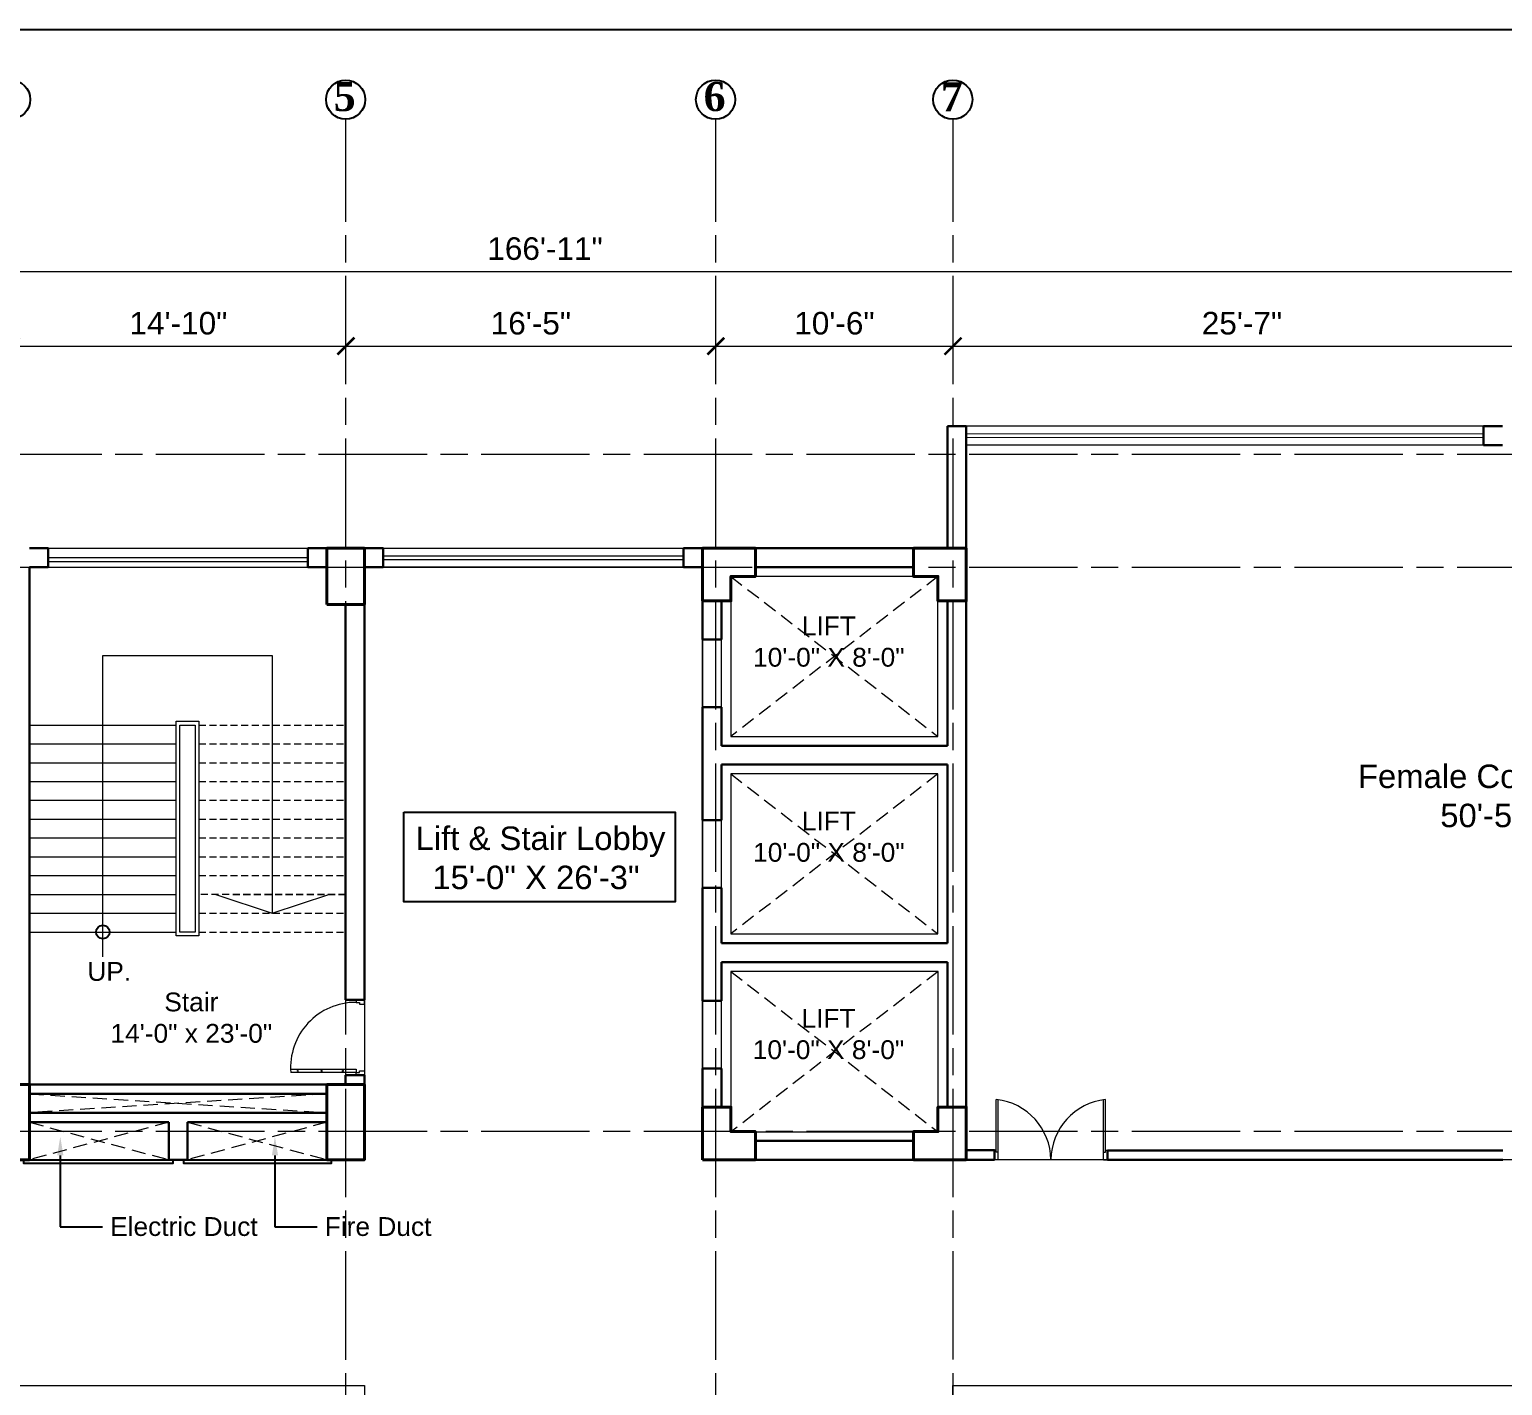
# Model space of a CAD drawing. Header units: inches. Extents: x -12 to 20935469, y -1604 to 24729220.
# Drawn here: x 20824782 to 20825564, y 24706443 to 24707164 of the extents above; entities that cross this region are included whole.
import ezdxf
from ezdxf import colors
from ezdxf.entities.mleader import LeaderData, LeaderLine
from ezdxf.math import Vec2, Vec3

# ---------------------------------------------------------------- set-up
doc = ezdxf.new("R2010")
doc.units = ezdxf.units.IN
doc.header["$LTSCALE"] = 0.03
doc.header["$MEASUREMENT"] = 0
doc.header["$PDMODE"] = 32
doc.header["$PDSIZE"] = 15
doc.linetypes.add('ACAD_ISO08W100', pattern=[36, 24, -3, 6, -3])
doc.linetypes.add('DASHED2', pattern=[0.375, 0.25, -0.125])
for name, color, linetype, lineweight in [('column', 1, 'Continuous', 40), ('Dim Line', 252, 'Continuous', 13), ('Door', 7, 'Continuous', 18), ('Dot', 253, 'Continuous', 0), ('Gas', 21, 'Continuous', 5), ('Grid Line', 252, 'Continuous', 18), ('Hatch', 253, 'Continuous', 15), ('Main Wall', 7, 'Continuous', 30), ('RAIL', 23, 'Continuous', 13), ('STAIR', 46, 'Continuous', 15), ('wind.', 150, 'Continuous', 20)]:
    doc.layers.add(name, color=color, linetype=linetype, lineweight=lineweight)
doc.layers.add('FUR', color=251, linetype='Continuous')
doc.layers.add('TEXT', color=7, linetype='Continuous')
doc.styles.add('2', font='swisscl.ttf')
doc.styles.add('RomanS', font='arial.ttf', dxfattribs={"height": 12})
doc.styles.get("Standard").update_dxf_attribs({"font": 'timesbd.ttf'})
doc.dimstyles.new('Aec_Arch_I', dxfattribs={"dimscale": 96, "dimtxt": 12, "dimasz": 0.09375, "dimexe": 0.125, "dimexo": 0.125, "dimgap": 0.0625, "dimtad": 1, "dimdec": 0, "dimzin": 3, "dimdsep": 46, "dimlunit": 4, "dimtxsty": 'RomanS', "dimblk1": 'ARCHTICK', "dimblk2": 'ARCHTICK', "dimsah": 1, "dimcen": 0.09375, "dimdle": 0.125, "dimadec": 0, "dimazin": 0, "dimtfac": 0.75, "dimtdec": 0, "dimtmove": 2, "dimatfit": 3, "dimldrblk": 'ARCHTICK', "dimfxl": 1, "dimfrac": 1, "dimtolj": 1, "dimtzin": 0, "dimarcsym": 0})

# ---------------------------------------------------------------- blocks, each defined once
blk = doc.blocks.new('_ArchTick')
at = {"color": 0, "linetype": 'ByBlock', "lineweight": 35, "const_width": 0.15}
blk.add_lwpolyline([(-0.5, -0.5), (0.5, 0.5)], dxfattribs=at)
blk = doc.blocks.new('*D8')
at = {"layer": 'Defpoints', "color": 0, "transparency": 16777216}
for p in [(20831396.27940053, 24724578.16655627), (20831666.2795913, 24724578.16655627), (20831666.2795913, 24724578.16655627)]:
    blk.add_point(p, dxfattribs=at)
at = {"layer": 'Dim Line', "color": 0, "lineweight": -2, "transparency": 16777216}
blk.add_line((20831384.27940053, 24724578.16655627), (20831678.2795913, 24724578.16655627), dxfattribs=at)
at = {"layer": 'Dim Line', "color": 0, "lineweight": -2, "transparency": 16777216, "xscale": 9, "yscale": 9, "zscale": 9, "rotation": 180}
blk.add_blockref('_ArchTick', (20831396.27940053, 24724578.16655627), dxfattribs=at)
at = {"layer": 'Dim Line', "color": 0, "lineweight": -2, "transparency": 16777216, "xscale": 9, "yscale": 9, "zscale": 9}
blk.add_blockref('_ArchTick', (20831666.2795913, 24724578.16655627), dxfattribs=at)
at = {"layer": 'Dim Line', "color": 0, "transparency": 16777216, "insert": (20831531.27949591, 24724590.29343212), "char_height": 12, "attachment_point": 5, "style": 'RomanS'}
blk.add_mtext('\\A1;22\'-6"', dxfattribs=at)
blk = doc.blocks.new('*D9')
at = {"layer": 'Defpoints', "color": 0, "transparency": 16777216}
for p in [(20831666.2795913, 24724578.16655627), (20831844.25000967, 24724578.16655627), (20831844.25000967, 24724578.16655627)]:
    blk.add_point(p, dxfattribs=at)
at = {"layer": 'Dim Line', "color": 0, "lineweight": -2, "transparency": 16777216}
blk.add_line((20831654.2795913, 24724578.16655627), (20831856.25000967, 24724578.16655627), dxfattribs=at)
at = {"layer": 'Dim Line', "color": 0, "lineweight": -2, "transparency": 16777216, "xscale": 9, "yscale": 9, "zscale": 9, "rotation": 180}
blk.add_blockref('_ArchTick', (20831666.2795913, 24724578.16655627), dxfattribs=at)
at = {"layer": 'Dim Line', "color": 0, "lineweight": -2, "transparency": 16777216, "xscale": 9, "yscale": 9, "zscale": 9}
blk.add_blockref('_ArchTick', (20831844.25000967, 24724578.16655627), dxfattribs=at)
at = {"layer": 'Dim Line', "color": 0, "transparency": 16777216, "insert": (20831755.26480048, 24724590.29343212), "char_height": 12, "attachment_point": 5, "style": 'RomanS'}
blk.add_mtext('\\A1;14\'-10"', dxfattribs=at)
blk = doc.blocks.new('*D21')
at = {"layer": 'Defpoints', "color": 0, "transparency": 16777216}
for p in [(20831844.25000967, 24724578.16655627), (20832040.77920983, 24724578.16655627), (20832040.77920983, 24724578.16655627)]:
    blk.add_point(p, dxfattribs=at)
at = {"layer": 'Dim Line', "color": 0, "lineweight": -2, "transparency": 16777216}
for p, q in [((20831832.25000967, 24724578.16655627), (20832052.77920983, 24724578.16655627)), ((20831844.25000967, 24724566.16655627), (20831844.25000967, 24724566.16655627)), ((20832040.77920983, 24724566.16655627), (20832040.77920983, 24724566.16655627))]:
    blk.add_line(p, q, dxfattribs=at)
at = {"layer": 'Dim Line', "color": 0, "lineweight": -2, "transparency": 16777216, "xscale": 9, "yscale": 9, "zscale": 9, "rotation": 180}
blk.add_blockref('_ArchTick', (20831844.25000967, 24724578.16655627), dxfattribs=at)
at = {"layer": 'Dim Line', "color": 0, "lineweight": -2, "transparency": 16777216, "xscale": 9, "yscale": 9, "zscale": 9}
blk.add_blockref('_ArchTick', (20832040.77920983, 24724578.16655627), dxfattribs=at)
at = {"layer": 'Dim Line', "color": 0, "transparency": 16777216, "insert": (20831942.51460975, 24724590.29343212), "char_height": 12, "attachment_point": 5, "style": 'RomanS'}
blk.add_mtext('\\A1;16\'-5"', dxfattribs=at)
blk = doc.blocks.new('*D22')
at = {"layer": 'Defpoints', "color": 0, "transparency": 16777216}
for p in [(20832040.77920983, 24724578.16655627), (20832166.78192559, 24724578.16655627), (20832166.78192559, 24724578.16655626)]:
    blk.add_point(p, dxfattribs=at)
at = {"layer": 'Dim Line', "color": 0, "lineweight": -2, "transparency": 16777216}
for p, q in [((20832028.77920983, 24724578.16655626), (20832178.78192559, 24724578.16655626)), ((20832040.77920983, 24724566.16655627), (20832040.77920983, 24724566.16655626)), ((20832166.78192559, 24724566.16655627), (20832166.78192559, 24724566.16655626))]:
    blk.add_line(p, q, dxfattribs=at)
at = {"layer": 'Dim Line', "color": 0, "lineweight": -2, "transparency": 16777216, "xscale": 9, "yscale": 9, "zscale": 9, "rotation": 180}
blk.add_blockref('_ArchTick', (20832040.77920983, 24724578.16655626), dxfattribs=at)
at = {"layer": 'Dim Line', "color": 0, "lineweight": -2, "transparency": 16777216, "xscale": 9, "yscale": 9, "zscale": 9}
blk.add_blockref('_ArchTick', (20832166.78192559, 24724578.16655626), dxfattribs=at)
at = {"layer": 'Dim Line', "color": 0, "transparency": 16777216, "insert": (20832103.78056771, 24724590.29343211), "char_height": 12, "attachment_point": 5, "style": 'RomanS'}
blk.add_mtext('\\A1;10\'-6"', dxfattribs=at)
blk = doc.blocks.new('*D23')
at = {"layer": 'Defpoints', "color": 0, "transparency": 16777216}
for p in [(20832166.78192559, 24724578.16655627), (20832473.78148643, 24724578.16655627), (20832473.78148643, 24724578.16655627)]:
    blk.add_point(p, dxfattribs=at)
at = {"layer": 'Dim Line', "color": 0, "lineweight": -2, "transparency": 16777216}
for p, q in [((20832154.78192559, 24724578.16655627), (20832485.78148643, 24724578.16655627)), ((20832166.78192559, 24724566.16655627), (20832166.78192559, 24724566.16655627)), ((20832473.78148643, 24724566.16655627), (20832473.78148643, 24724566.16655627))]:
    blk.add_line(p, q, dxfattribs=at)
at = {"layer": 'Dim Line', "color": 0, "lineweight": -2, "transparency": 16777216, "xscale": 9, "yscale": 9, "zscale": 9, "rotation": 180}
blk.add_blockref('_ArchTick', (20832166.78192559, 24724578.16655627), dxfattribs=at)
at = {"layer": 'Dim Line', "color": 0, "lineweight": -2, "transparency": 16777216, "xscale": 9, "yscale": 9, "zscale": 9}
blk.add_blockref('_ArchTick', (20832473.78148643, 24724578.16655627), dxfattribs=at)
at = {"layer": 'Dim Line', "color": 0, "transparency": 16777216, "insert": (20832320.28170601, 24724590.29343212), "char_height": 12, "attachment_point": 5, "style": 'RomanS'}
blk.add_mtext('\\A1;25\'-7"', dxfattribs=at)
blk = doc.blocks.new('*D13')
at = {"layer": 'Defpoints', "color": 0, "transparency": 16777216}
for p in [(20832951.75234396, 24724617.81282169), (20830948.30879143, 24724610.74819624), (20832951.75234396, 24724610.74819624)]:
    blk.add_point(p, dxfattribs=at)
at = {"layer": 'Dim Line', "color": 0, "lineweight": -2, "transparency": 16777216}
for p, q in [((20830948.30879143, 24724622.74819624), (20830948.30879143, 24724629.81282169)), ((20832951.75234396, 24724622.74819624), (20832951.75234396, 24724629.81282169)), ((20830936.30879143, 24724617.81282169), (20832963.75234396, 24724617.81282169))]:
    blk.add_line(p, q, dxfattribs=at)
at = {"layer": 'Dim Line', "color": 0, "lineweight": -2, "transparency": 16777216, "xscale": 9, "yscale": 9, "zscale": 9, "rotation": 180}
blk.add_blockref('_ArchTick', (20830948.30879143, 24724617.81282169), dxfattribs=at)
at = {"layer": 'Dim Line', "color": 0, "lineweight": -2, "transparency": 16777216, "xscale": 9, "yscale": 9, "zscale": 9}
blk.add_blockref('_ArchTick', (20832951.75234396, 24724617.81282169), dxfattribs=at)
at = {"layer": 'Dim Line', "color": 0, "transparency": 16777216, "insert": (20831950.03056769, 24724629.93969755), "char_height": 12, "attachment_point": 5, "style": 'RomanS'}
blk.add_mtext('\\A1;166\'-11"', dxfattribs=at)
blk = doc.blocks.new('A$C36295410')
at = {"layer": 'Door'}
for p, q in [((0.9999989662828739, 3.999999464715074), (0.9999989662828739, 31.99999946471507)), ((1.999998966282874, -5.352849257178605e-07), (1.999998966282874, 31.98213662398211)), ((57.99999896628287, -5.352849257178605e-07), (57.99999896628287, 31.98213662398211)), ((58.99999896628287, 3.999999464715074), (58.99999896628287, 31.99999946471507)), ((0.9999989662828739, 4.999999464715074), (-1.033717126119882e-06, 4.999999464715074)), ((1.999998966282874, 3.999999464715074), (0.9999989662824191, 3.999999464715074)), ((57.99999896628287, 3.999999464715074), (58.99999896628287, 3.999999464715074)), ((58.99999896628287, 4.999999464715074), (59.99999896628287, 4.999999464715074)), ((1.999998966282874, -5.352849257178605e-07), (-1.033717126119882e-06, -5.352849257178605e-07)), ((57.99999896628287, -5.352849257178605e-07), (59.99999896628287, -5.352849257178605e-07))]:
    blk.add_line(p, q, dxfattribs=at)
for centre, radius, start, end in [((-2.525154211056361, -0.3352956022481521), 32.52688137512273, 0.590629401232551, 83.77825723032326), ((62.52515214360983, -0.3352956022372382), 32.52688137511065, 96.22174276965781, 179.4093705987648)]:
    blk.add_arc(centre, radius, start, end, dxfattribs=at)
blk = doc.blocks.new('Door_45')
at = {"layer": 'Door'}
for p, q in [((3.499446089358273, 44.03189280286006), (3.499446089358273, 4.966720660065755)), ((1.499446089358273, 4.966720660065755), (1.499446089358273, 43.96672066006575)), ((1.499446089358273, 40.02726910408236), (2.249446089358273, 40.02726910408236)), ((2.249446089358273, 40.02726910408236), (2.249446089358273, 39.52726910408236)), ((2.249446089358273, 39.52726910408236), (2.749446089591103, 39.52726910408236)), ((2.749446089591103, 39.52726910408236), (2.749446089591103, 40.02726910408236)), ((2.749446089591103, 40.02726910408236), (3.499446089358273, 40.02726910408236)), ((1.499446089358273, 25.76575365659081), (2.249446089358273, 25.76575365659081)), ((2.249446089358273, 25.76575365659081), (2.249446089358273, 25.26575365659081)), ((2.249446089358273, 25.26575365659081), (2.749446089591103, 25.26575365659081)), ((2.749446089591103, 25.76575365659081), (3.499446089358273, 25.76575365659081)), ((2.749446089591103, 25.26575365659081), (2.749446089591103, 25.76575365659081)), ((1.499446089358273, 12.56961937076411), (2.249446089358273, 12.56961937076411)), ((2.249446089358273, 12.56961937076411), (2.249446089358273, 13.06961937076411)), ((2.249446089358273, 13.06961937076411), (2.749446089591103, 13.06961937076411)), ((2.749446089591103, 13.06961937076411), (2.749446089591103, 12.56961937076411)), ((2.749446089591103, 12.56961937076411), (3.499446089358273, 12.56961937076411)), ((-0.0005539106417273842, -0.03327933993424503), (-0.0005539106417273842, 4.966720660065755)), ((-0.0005539106417273842, 4.966720660065755), (1.499446089358273, 4.966720660065755)), ((3.499446089358273, 4.966720660065755), (1.499446089358273, 4.966720660065755)), ((1.499446089358273, 4.966720660065755), (1.499446089358273, 2.966720660065755)), ((1.499446089358273, 2.966720660065755), (2.499446089358273, 2.966720660065755)), ((2.499446089358273, 2.966720660065755), (2.499446089358273, -0.03327933993424503)), ((42.5, 3), (42.5, -0.03327933993424503)), ((43.5, 3), (42.5, 3)), ((45.00000000023283, 5), (43.5, 5)), ((43.5, 5), (43.5, 3)), ((45.00000000023283, -0.03327933993424503), (45.00000000023283, 5)), ((2.499446089358273, -0.03327933993424503), (-0.0005539106417273842, -0.03327933993424503)), ((42.5, -0.03327933993424503), (45.00000000023283, -0.03327933993424503))]:
    blk.add_line(p, q, dxfattribs=at)
blk.add_arc((4.660651951731928, 5.255392092920653), 38.84018771759182, 359.6232511897165, 94.66847186469465, dxfattribs=at)
blk = doc.blocks.new('fff')
at = {"layer": 'Grid Line', "color": 252, "linetype": 'ACAD_ISO08W100', "lineweight": 9, "ltscale": 80, "true_color": 0x939598}
for p, q in [((20831844.25000966, 24723521.10155122), (20831844.25000967, 24724698.78124316)), ((20832040.77920982, 24723521.10155122), (20832040.77920983, 24724698.78124316)), ((20832166.78192559, 24723521.10975568), (20832166.78192559, 24724698.78944763)), ((20833096.94929376, 24724520.60832043), (20830726.1474328, 24724520.60832043)), ((20833096.94929376, 24724460.61652489), (20830726.1474328, 24724460.61652489)), ((20833096.94929376, 24724160.74613542), (20830726.1474328, 24724160.74613542))]:
    blk.add_line(p, q, dxfattribs=at)
at = {"layer": 'Dim Line'}
for base, p1, p2, picture, middle in [((20832951.75234396, 24724617.81282169), (20830948.30879143, 24724610.74819624), (20832951.75234396, 24724610.74819624), '*D13', (20831950.03056769, 24724629.93969755)), ((20831666.2795913, 24724578.16655627), (20831396.27940053, 24724578.16655627), (20831666.2795913, 24724578.16655627), '*D8', (20831531.27949591, 24724590.29343212)), ((20831844.25000967, 24724578.16655627), (20831666.2795913, 24724578.16655627), (20831844.25000967, 24724578.16655627), '*D9', (20831755.26480048, 24724590.29343212)), ((20832040.77920983, 24724578.16655627), (20831844.25000967, 24724578.16655627), (20832040.77920983, 24724578.16655627), '*D21', (20831942.51460975, 24724590.29343212)), ((20832166.78192559, 24724578.16655626), (20832040.77920983, 24724578.16655627), (20832166.78192559, 24724578.16655627), '*D22', (20832103.78056771, 24724590.29343211)), ((20832473.78148643, 24724578.16655627), (20832166.78192559, 24724578.16655627), (20832473.78148643, 24724578.16655627), '*D23', (20832320.28170601, 24724590.29343212))]:
    dim = blk.add_linear_dim(base=base, p1=p1, p2=p2, dimstyle='Aec_Arch_I', dxfattribs=at)
    dim.commit()
    dim.dimension.update_dxf_attribs({"geometry": picture, "text_midpoint": middle})

msp = doc.modelspace()

# ---------------------------------------------------------------- linework, layer by layer
for points in [[(20824980.54923311, 24706748.09038169), (20825124.788095, 24706748.09038169), (20825124.788095, 24706700.39270036), (20824980.54923311, 24706700.39270036)], [(20824778.65467789, 24706563.32851922), (20824857.94492545, 24706563.32851922), (20824857.94492545, 24706561.32849881), (20824778.65467789, 24706561.32849881)], [(20824863.72292064, 24706563.32851922), (20824941.95422907, 24706563.32851922), (20824941.95422907, 24706561.32849881), (20824863.72292064, 24706561.32849881)]]:
    msp.add_lwpolyline(points, close=True)
msp.add_circle((20824820.71672562, 24706684.36977646), 3.60517880693078)
at = {"layer": 'column', "lineweight": 40, "ltscale": 20}
for points in [[(20824939.70193489, 24706858.36977647), (20824959.70193489, 24706858.36977647), (20824959.70193489, 24706888.36977646), (20824939.70193489, 24706888.36977646)], [(20824761.73113498, 24706563.32851923), (20824781.73113498, 24706563.32851923), (20824781.73173153, 24706603.3285192), (20824761.73173153, 24706603.3285192)], [(20824939.70204571, 24706563.32850002), (20824959.70204571, 24706563.32850002), (20824959.70196016, 24706603.32850002), (20824939.70196016, 24706603.32850002)]]:
    msp.add_lwpolyline(points, close=True, dxfattribs=at)
for points in [[(20825139.36917669, 24706888.36977647), (20825167.36917664, 24706888.36977646), (20825167.36917664, 24706873.36977646), (20825154.36917663, 24706873.36977646), (20825154.36917663, 24706860.36977646), (20825139.36917668, 24706860.36977646), (20825139.36917669, 24706888.36977646)], [(20825279.36917664, 24706888.36977647), (20825251.36917668, 24706888.36977646), (20825251.36917669, 24706873.36977646), (20825264.36917669, 24706873.36977646), (20825264.3691767, 24706860.36977646), (20825279.36917664, 24706860.36977646), (20825279.36917664, 24706888.36977646)], [(20825139.36917663, 24706563.32850002), (20825167.36917658, 24706563.32850003), (20825167.36917657, 24706578.32850003), (20825154.36917657, 24706578.32850003), (20825154.36917657, 24706591.32850003), (20825139.36917662, 24706591.32850003), (20825139.36917663, 24706563.32850003)], [(20825279.36917663, 24706563.32850002), (20825251.36917667, 24706563.32850003), (20825251.36917668, 24706578.32850003), (20825264.36917669, 24706578.32850003), (20825264.36917669, 24706591.32850003), (20825279.36917664, 24706591.32850003), (20825279.36917663, 24706563.32850003)]]:
    msp.add_lwpolyline(points, dxfattribs=at)
at = {"layer": 'Defpoints'}
msp.add_lwpolyline([(20823799.2274378, 24707164.07736047), (20826238.09403169, 24707164.07736047), (20826238.09403169, 24705705.54799416), (20823799.2274378, 24705705.54799416)], close=True, dxfattribs=at)
at = {"layer": 'Dot', "linetype": 'DASHED2', "lineweight": 0, "ltscale": 1000}
for p, q in [((20824781.73173153, 24706598.3285192), (20824939.70199224, 24706588.3285192)), ((20824939.70197085, 24706598.3285192), (20824781.73173153, 24706588.3285192)), ((20824855.7171869, 24706583.32851921), (20824781.73113498, 24706563.32851923)), ((20824781.73173153, 24706583.3285192), (20824855.7171869, 24706563.32851923)), ((20824865.7171869, 24706583.3285192), (20824939.70204571, 24706563.32850002)), ((20824939.70200294, 24706583.32850002), (20824865.7171869, 24706563.32851923))]:
    msp.add_line(p, q, dxfattribs=at)
for points in [[(20825154.31228031, 24706873.36977462), (20825264.36917666, 24706788.37056081), (20825264.36917666, 24706873.36977462), (20825154.31228031, 24706788.37056081)], [(20825154.31228029, 24706768.37056081), (20825264.36917664, 24706683.37134701), (20825264.36917664, 24706768.37056081), (20825154.31228029, 24706683.37134701)], [(20825154.36975012, 24706663.36972133), (20825264.4262206, 24706578.19888766), (20825264.4262206, 24706663.37297269), (20825154.3725908, 24706578.19888766)]]:
    msp.add_lwpolyline(points, dxfattribs=at)
at = {"layer": 'Gas', "color": 0, "lineweight": 5}
for points in [[(20825154.31228031, 24706788.37056081), (20825264.36917666, 24706788.37056081), (20825264.36917666, 24706873.36977462), (20825154.31228031, 24706873.36977462)], [(20824871.7019348, 24706682.36977645), (20824859.7019348, 24706682.36977645), (20824859.7019348, 24706796.36977646), (20824871.7019348, 24706796.36977646)], [(20824869.7019348, 24706684.36977645), (20824861.7019348, 24706684.36977645), (20824861.7019348, 24706794.36977646), (20824869.7019348, 24706794.36977646)], [(20825154.31228029, 24706683.37134701), (20825264.36917664, 24706683.37134701), (20825264.36917664, 24706768.37056081), (20825154.31228029, 24706768.37056081)], [(20825154.3725908, 24706578.19888766), (20825264.42948715, 24706578.19888766), (20825264.4262206, 24706663.37297269), (20825154.36932435, 24706663.36972132)]]:
    msp.add_lwpolyline(points, close=True, dxfattribs=at)
at = {"layer": 'Hatch', "lineweight": 0}
msp.add_lwpolyline([(20825973.2303808, 24706563.37189709), (20825139.36917677, 24706563.37189709), (20825139.36917669, 24706878.24228628), (20824959.70204571, 24706878.41317326), (20824959.70204571, 24706563.32850002), (20824137.72945265, 24706563.48567412), (20824137.72945264, 24706443.37229683), (20824959.721831, 24706443.37229683), (20824959.721831, 24706223.89639753), (20825169.36917663, 24706223.89639753), (20825169.36917663, 24706073.34345993), (20825169.36917663, 24706058.3801), (20825170.80121715, 24706058.3801), (20825274.50001829, 24706058.3801), (20825272.23127462, 24706443.37189526), (20825973.2303808, 24706443.37189526)], close=True, dxfattribs=at)
at = {"layer": 'Main Wall', "lineweight": 30}
for p, q in [((20825269.37189242, 24706953.19888766), (20825279.36917663, 24706953.19888766)), ((20825269.37189242, 24706953.19888766), (20825269.37189242, 24706888.36977464)), ((20825279.36917664, 24706591.32849816), (20825279.36917664, 24706953.19888766)), ((20825564.23083545, 24706953.19888922), (20825554.23083545, 24706953.19888922)), ((20825554.23083545, 24706953.19888922), (20825554.23083545, 24706943.19888922)), ((20825554.23083545, 24706943.19888922), (20825564.23083545, 24706943.19888922)), ((20825167.36917664, 24706888.36977646), (20825251.36917668, 24706888.36977463)), ((20824781.73173153, 24706603.3285192), (20824781.73113498, 24706878.36977646)), ((20825167.36917664, 24706878.36977464), (20825251.36917669, 24706878.36977464)), ((20824949.70168322, 24706858.36977647), (20824949.70200149, 24706648.32899238)), ((20824959.70193489, 24706858.36977647), (20824959.70157067, 24706648.32899238)), ((20825139.36917668, 24706839.87016955), (20825149.36917669, 24706839.87016955)), ((20825139.36917668, 24706803.87016955), (20825149.36917667, 24706803.87016955)), ((20825149.36917667, 24706783.37056081), (20825269.36917664, 24706783.37056082)), ((20825149.36917667, 24706773.37056081), (20825269.36917664, 24706773.37056082)), ((20825139.36917667, 24706743.87095574), (20825149.36917666, 24706743.87095574)), ((20825149.36917666, 24706707.87095574), (20825139.36917667, 24706707.87095574)), ((20825149.36917665, 24706678.37134701), (20825269.36917664, 24706678.37134701)), ((20825149.36917665, 24706668.37134701), (20825269.36917664, 24706668.37134701)), ((20824959.70157067, 24706648.32899238), (20824949.70200149, 24706648.32899238)), ((20825149.36917664, 24706647.84992443), (20825139.36917666, 24706647.84992443)), ((20825149.36917664, 24706611.84992443), (20825139.36917666, 24706611.84992443)), ((20824949.70203887, 24706608.32850002), (20824949.70204571, 24706603.32850002)), ((20824959.70155334, 24706608.32850002), (20824949.70203887, 24706608.32850002)), ((20824959.70155334, 24706608.32850002), (20824959.70155334, 24706603.32850002)), ((20824939.70264226, 24706603.3285192), (20824781.73173153, 24706603.3285192)), ((20824939.70264226, 24706598.3285192), (20824781.73173153, 24706598.3285192)), ((20824939.70264226, 24706588.3285192), (20824781.73173153, 24706588.3285192)), ((20824855.7171869, 24706583.32851921), (20824781.73173153, 24706583.3285192)), ((20824855.7171869, 24706583.3285192), (20824855.7171869, 24706563.32851922)), ((20824939.70264226, 24706583.3285192), (20824865.7171869, 24706583.32851921)), ((20824865.7171869, 24706583.3285192), (20824865.7171869, 24706563.32851922)), ((20825294.36917664, 24706568.3713946), (20825279.36917664, 24706568.3713982)), ((20825294.36917664, 24706563.3713946), (20825294.36917664, 24706568.3713946)), ((20825564.37189306, 24706568.34401407), (20825354.36917663, 24706568.34401404)), ((20825354.36917663, 24706563.34076111), (20825354.36917663, 24706568.34401404)), ((20824855.7171869, 24706563.32851922), (20824865.7171869, 24706563.32851922)), ((20825167.36917663, 24706563.3284982), (20825251.36917664, 24706563.3284982)), ((20825294.36917305, 24706563.3713946), (20825279.36917305, 24706563.3713982)), ((20825564.37188881, 24706563.33808024), (20825354.36917663, 24706563.34076111))]:
    msp.add_line(p, q, dxfattribs=at)
for points in [[(20824781.72855878, 24706888.36977619), (20824791.72855878, 24706888.36977619), (20824791.72855878, 24706878.36977619), (20824781.72855878, 24706878.37149373)], [(20824939.69935869, 24706888.36977619), (20824929.69935869, 24706888.36977619), (20824929.69935869, 24706878.36977619), (20824939.69935869, 24706878.36977619)], [(20824959.69935869, 24706888.36977619), (20824969.69935869, 24706888.36977619), (20824969.69935869, 24706878.36977619), (20824959.69935869, 24706878.36977619)], [(20825139.22855889, 24706888.36977619), (20825129.22855889, 24706888.36977619), (20825129.22855889, 24706878.3697762), (20825139.22855888, 24706878.3697762)], [(20825139.36917668, 24706860.36977646), (20825139.36917668, 24706839.87016955)], [(20825149.3691767, 24706860.36977646), (20825149.36917669, 24706839.87016955)], [(20825269.36917664, 24706783.37056082), (20825269.36917664, 24706860.36977646)], [(20825139.36917668, 24706803.87016955), (20825139.36917667, 24706743.87095574)], [(20825149.36917667, 24706803.87016955), (20825149.36917667, 24706783.37056264)], [(20825149.36917667, 24706773.37056264), (20825149.36917666, 24706743.87095574)], [(20825269.36917664, 24706678.37134701), (20825269.36917664, 24706773.37056082)], [(20825139.36917667, 24706707.87095574), (20825139.36917666, 24706647.84992443)], [(20825149.36917666, 24706707.87095574), (20825149.36917665, 24706678.37134883)], [(20825149.36917665, 24706668.37134883), (20825149.36917664, 24706647.84992443)], [(20825269.36917664, 24706591.32850003), (20825269.36917664, 24706668.37134701)], [(20825139.36917666, 24706611.84992443), (20825139.36917665, 24706591.32849998), (20825139.36917665, 24706591.32849998)], [(20825149.36917664, 24706611.84992443), (20825149.36917663, 24706591.32850003)], [(20825167.36917658, 24706573.32798359), (20825251.36917668, 24706573.3290127)]]:
    msp.add_lwpolyline(points, dxfattribs=at)
at = {"layer": 'Main Wall', "lineweight": 13}
for points in [[(20825139.36917666, 24706803.87016955), (20825149.36917664, 24706803.87016955), (20825149.36917664, 24706839.87016955), (20825139.36917666, 24706839.87016955)], [(20825139.36917667, 24706707.87095574), (20825149.36917666, 24706707.87095574), (20825149.36917666, 24706743.87095574), (20825139.36917667, 24706743.87095574)], [(20825139.36917666, 24706611.84992443), (20825149.36917664, 24706611.84992443), (20825149.36917664, 24706647.84992443), (20825139.36917666, 24706647.84992443)]]:
    msp.add_lwpolyline(points, close=True, dxfattribs=at)
at = {"layer": 'RAIL', "lineweight": 9}
for p, q in [((20824820.71672562, 24706671.20735821), (20824820.71672562, 24706831.36977645)), ((20824820.71672562, 24706831.36977645), (20824910.7019348, 24706831.36977645)), ((20824910.7019348, 24706831.36977645), (20824910.7019348, 24706694.36977645)), ((20824880.7019348, 24706704.36977645), (20824910.7019348, 24706694.36977645)), ((20824910.7019348, 24706694.36977645), (20824940.7019348, 24706704.36977645))]:
    msp.add_line(p, q, dxfattribs=at)
at = {"layer": 'STAIR', "color": 32, "lineweight": 5}
for p, q in [((20824781.73151645, 24706794.36977646), (20824859.7019348, 24706794.36977645)), ((20824781.73151645, 24706784.36977646), (20824859.7019348, 24706784.36977645)), ((20824781.73151645, 24706774.36977646), (20824859.7019348, 24706774.36977645)), ((20824781.73151645, 24706764.36977646), (20824859.7019348, 24706764.36977645)), ((20824781.73151645, 24706754.36977646), (20824859.7019348, 24706754.36977645)), ((20824781.73151645, 24706744.36977646), (20824859.7019348, 24706744.36977645)), ((20824781.73151645, 24706734.36977646), (20824859.7019348, 24706734.36977645)), ((20824781.73151645, 24706724.36977646), (20824859.7019348, 24706724.36977645)), ((20824781.73151645, 24706714.36977646), (20824859.7019348, 24706714.36977645)), ((20824781.73151645, 24706704.36977646), (20824859.7019348, 24706704.36977645)), ((20824781.73151645, 24706694.36977646), (20824859.7019348, 24706694.36977645)), ((20824781.73151645, 24706684.36977646), (20824859.7019348, 24706684.36977645))]:
    msp.add_line(p, q, dxfattribs=at)
at = {"layer": 'STAIR', "color": 32, "linetype": 'DASHED2', "lineweight": 5, "ltscale": 500}
for p, q in [((20824871.7019348, 24706794.36977645), (20824949.7019348, 24706794.36977646)), ((20824871.7019348, 24706784.36977645), (20824949.7019348, 24706784.36977646)), ((20824871.7019348, 24706774.36977645), (20824949.7019348, 24706774.36977646)), ((20824871.7019348, 24706764.36977645), (20824949.7019348, 24706764.36977646)), ((20824871.7019348, 24706754.36977645), (20824949.7019348, 24706754.36977646)), ((20824871.7019348, 24706744.36977645), (20824949.7019348, 24706744.36977646)), ((20824871.7019348, 24706734.36977645), (20824949.7019348, 24706734.36977646)), ((20824871.7019348, 24706724.36977645), (20824949.7019348, 24706724.36977646)), ((20824871.7019348, 24706714.36977645), (20824949.7019348, 24706714.36977646)), ((20824949.7019348, 24706704.36977646), (20824871.7019348, 24706704.36977645)), ((20824889.7019348, 24706704.36977645), (20824949.7019348, 24706704.36977646)), ((20824871.7019348, 24706694.36977645), (20824949.7019348, 24706694.36977646)), ((20824871.7019348, 24706684.36977645), (20824949.7019348, 24706684.36977646))]:
    msp.add_line(p, q, dxfattribs=at)
at = {"layer": 'TEXT'}
for centre in [(20824771.72894032, 24707126.80119028), (20824949.69935869, 24707126.78097948), (20825146.22855886, 24707126.78097948), (20825272.23127462, 24707126.78918395)]:
    msp.add_circle(centre, 10.41737199201306, dxfattribs=at)
at = {"layer": 'wind.'}
for p, q in [((20825279.2284331, 24706949.20706868), (20825554.22887227, 24706949.29704809)), ((20825554.23083545, 24706953.19888922), (20825279.22855884, 24706953.19888922)), ((20825554.23083545, 24706943.19888922), (20825279.22855884, 24706943.19888922)), ((20825279.22908749, 24706947.20706878), (20825554.22952666, 24706947.29704819)), ((20824791.72855878, 24706888.3697762), (20824929.69935869, 24706888.3697762)), ((20824791.72855878, 24706883.3697762), (20824929.69935869, 24706883.36977619)), ((20824791.72855878, 24706881.3697762), (20824929.69935869, 24706881.36977619)), ((20824791.72855878, 24706878.3697762), (20824929.69935869, 24706878.36977619))]:
    msp.add_line(p, q, dxfattribs=at)
at = {"layer": 'wind.', "lineweight": 5}
for p, q in [((20824969.69935869, 24706888.36977619), (20825129.22855889, 24706888.3697762)), ((20824969.69935869, 24706884.36977619), (20825129.22855889, 24706884.3697762)), ((20824969.69935869, 24706882.36977619), (20825129.22855889, 24706882.3697762)), ((20824969.69935869, 24706878.3697762), (20825139.22855888, 24706878.3697762))]:
    msp.add_line(p, q, dxfattribs=at)

# ---------------------------------------------------------------- block references
at = {"layer": 'Door', "color": 250, "ltscale": 20, "xscale": 0.8888888888759539, "yscale": 0.8888888888759539, "zscale": 0.8888888888759539, "rotation": 90.00000000000001}
msp.add_blockref('Door_45', (20824959.6719717, 24706608.32899238), dxfattribs=at)
at = {"layer": 'FUR'}
msp.add_blockref('A$C36295410', (20825294.36917664, 24706563.3713946), dxfattribs=at)
at = {"layer": 'Hatch', "lineweight": 0}
msp.add_blockref('fff', (-6894.410033170134, -17582.41763722897), dxfattribs=at)

# ---------------------------------------------------------------- texts
at = {"layer": 'TEXT', "char_height": 15.435, "width": 227.4580850503149, "attachment_point": 8, "rotation": 1.109146314285407e-09}
for s, insert in [('\\A1;5', (20824949.18371608, 24707120.4833565)), ('\\A1;6', (20825145.71291624, 24707120.4833565)), ('\\A1;7', (20825271.715632, 24707120.49156097))]:
    msp.add_mtext(s, dxfattribs=dict(at, insert=insert))
at = {"layer": 'TEXT', "color": 30, "lineweight": 5, "ltscale": 20, "attachment_point": 2, "style": '2'}
for s, width, gutter_width, insert, char_height in [('\\pxsm1;{\\fArial|b0|i0|c0|p34;\\C0;LIFT\\P10\'-0" X 8\'-0" }', 235.5919496061969, 0.7495764341443792, (20825206.39663181, 24706852.08240579), 10), ('\\pxsm1;{\\fArial|b0|i0|c0|p34;\\C0;Female Common Room\\P\\pqc;50\'-5"x31\'-3"}', 231.6193923887331, 0.5, (20825579.97502415, 24706773.36908904), 12.47575959581606), ('\\pxsm1;{\\fArial|b0|i0|c0|p34;\\C0;LIFT\\P10\'-0" X 8\'-0" }', 235.5919496061969, 0.7495764341443792, (20825206.42542623, 24706748.39450907), 10), ('\\pxsm1,qc;{\\fArial|b0|i0|c0|p34;\\C0; Lift & Stair Lobby\\P15\'-0" X 26\'-3" }', 146.3875032233763, 0.7495764341443792, (20825050.81114369, 24706740.43955665), 12.47575959581606), ('{\\fArial|b0|i0|c0|p34;\\C0;UP.}', 104.7596838313621, 0.5, (20824824.12088415, 24706668.4369823), 10), ('\\pxsm1;{\\fArial|b0|i0|c0|p34;\\C0;Stair\\P14\'-0" x 23\'-0"  }', 114.8067791681538, 0.2817773027333734, (20824867.73121877, 24706652.20056974), 10), ('\\pxsm1;{\\fArial|b0|i0|c0|p34;\\C0;LIFT\\P10\'-0" X 8\'-0" }', 235.5919496061969, 0.7495764341443792, (20825206.22345349, 24706643.50703371), 10)]:
    msp.add_mtext_dynamic_manual_height_columns(s, width=width, gutter_width=gutter_width, heights=[0], dxfattribs=dict(at, insert=insert, char_height=char_height))

# ---------------------------------------------------------------- leaders
at = {"layer": 'TEXT', "lineweight": 5, "ltscale": 20}
ml = msp.add_multileader_mtext('Standard', dxfattribs=at)
ml.set_content('{\\fArial|b0|i0|c0|p34; Electric Duct}', color=256)
ml.set_leader_properties()
ml.build(insert=Vec2(0, 0))
ml.multileader.update_dxf_attribs({"text_right_attachment_type": 6, "dogleg_length": 0.36, "arrow_head_size": 10})
ctx = ml.context
ctx.base_point, ctx.char_height, ctx.arrow_head_size, ctx.landing_gap_size, ctx.plane_origin = Vec3(20824820.60187, 24706527.76758034), 10, 10, 0.09, Vec3(20824798.10830644, 24706575.62112803)
ctx.right_attachment = 6
notes = []
notes.append((ctx, [(0, (1, 1, 0), (20824798.10830644, 24706527.76758034), (1, 0), 22.49356356322765, [(0, [(20824798.10830644, 24706575.62112803)], 0, [])])]))
ctx.mtext.insert, ctx.mtext.width, ctx.mtext.defined_height, ctx.mtext.flow_direction = Vec3(20824820.69187, 24706532.84943573), 232.7041350195991, 29.77794681083734, 5
ml = msp.add_multileader_mtext('Standard', dxfattribs=at)
ml.set_content('{\\fArial|b0|i0|c0|p34; Fire Duct}', color=256)
ml.set_leader_properties()
ml.build(insert=Vec2(0, 0))
ml.multileader.update_dxf_attribs({"text_right_attachment_type": 6, "dogleg_length": 0.36, "arrow_head_size": 10})
ctx = ml.context
ctx.base_point, ctx.char_height, ctx.arrow_head_size, ctx.landing_gap_size, ctx.plane_origin = Vec3(20824934.64495427, 24706527.76758034), 10, 10, 0.09, Vec3(20824912.15139071, 24706575.62112803)
ctx.right_attachment = 6
notes.append((ctx, [(0, (1, 1, 0), (20824912.15139071, 24706527.76758034), (1, 0), 22.49356356322765, [(0, [(20824912.15139071, 24706575.62112803)], 0, [])])]))
ctx.mtext.insert, ctx.mtext.width, ctx.mtext.defined_height, ctx.mtext.flow_direction = Vec3(20824934.73495427, 24706532.84943573), 232.7041350195991, 29.77794681083734, 5
for ctx, leaders in notes:
    for number, flags, end, landing, length, lines in leaders:
        leader = LeaderData()
        leader.index, (leader.has_last_leader_line, leader.has_dogleg_vector, leader.attachment_direction) = number, flags
        leader.last_leader_point, leader.dogleg_vector, leader.dogleg_length = Vec3(end), Vec3(landing), length
        for number, points, colour, breaks in lines:
            line = LeaderLine()
            line.index, line.vertices, line.color, line.breaks = number, Vec3.list(points), colors.encode_raw_color(colour), breaks
            leader.lines.append(line)
        ctx.leaders.append(leader)

doc.saveas('drawing.dxf')
